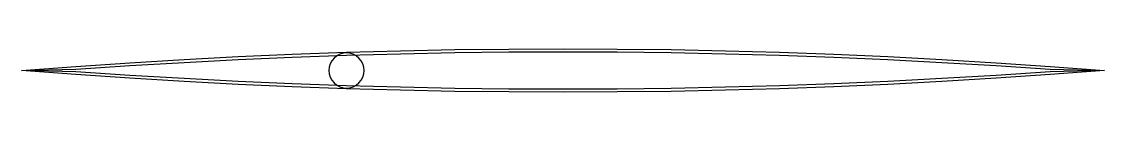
# Model space of a CAD drawing. Header units: metres. Extents: x 0 to 185, y -4 to 4.
import ezdxf

# ---------------------------------------------------------------- set-up
doc = ezdxf.new("R2010")
doc.units = ezdxf.units.M

msp = doc.modelspace()

# ---------------------------------------------------------------- linework, layer by layer
for points in [[(0, 0), (9.24, 0.7), (18.48, 1.33), (27.72, 1.88), (36.96, 2.37), (46.2, 2.77), (55.44, 3.1), (64.68, 3.36), (73.92, 3.55), (83.16, 3.66), (92.4, 3.7), (101.64, 3.66), (110.88, 3.55), (120.12, 3.36), (129.36, 3.1), (138.6, 2.77), (147.84, 2.37), (157.08, 1.88), (166.32, 1.33), (175.56, 0.7), (184.8, 0), (184.8, 0), (175.56, -0.7), (166.32, -1.33), (157.08, -1.88), (147.84, -2.37), (138.6, -2.77), (129.36, -3.1), (120.12, -3.36), (110.88, -3.55), (101.64, -3.66), (92.4, -3.7), (83.16, -3.66), (73.92, -3.55), (64.68, -3.36), (55.44, -3.1), (46.2, -2.77), (36.96, -2.37), (27.72, -1.88), (18.48, -1.33), (9.24, -0.7), (0, 0)], [(0, 0), (9.24, 0.2), (18.48, 0.83), (27.72, 1.38), (36.96, 1.87), (46.2, 2.27), (55.44, 2.6), (64.68, 2.86), (73.92, 3.05), (83.16, 3.16), (92.4, 3.2), (101.64, 3.16), (110.88, 3.05), (120.12, 2.86), (129.36, 2.6), (138.6, 2.27), (147.84, 1.87), (157.08, 1.38), (166.32, 0.83), (175.56, 0.2), (184.8, 0), (184.8, 0), (175.56, -0.2), (166.32, -0.83), (157.08, -1.38), (147.84, -1.87), (138.6, -2.27), (129.36, -2.6), (120.12, -2.86), (110.88, -3.05), (101.64, -3.16), (92.4, -3.2), (83.16, -3.16), (73.92, -3.05), (64.68, -2.86), (55.44, -2.6), (46.2, -2.27), (36.96, -1.87), (27.72, -1.38), (18.48, -0.83), (9.24, -0.2), (0, 0)], [(58.44, 0), (58.38, 0.59), (58.21, 1.15), (57.93, 1.67), (57.56, 2.12), (57.11, 2.49), (56.59, 2.77), (56.03, 2.94), (55.44, 3), (54.85, 2.94), (54.29, 2.77), (53.77, 2.49), (53.32, 2.12), (52.95, 1.67), (52.67, 1.15), (52.5, 0.59), (52.44, 0), (52.5, -0.59), (52.67, -1.15), (52.95, -1.67), (53.32, -2.12), (53.77, -2.49), (54.29, -2.77), (54.85, -2.94), (55.44, -3), (56.03, -2.94), (56.59, -2.77), (57.11, -2.49), (57.56, -2.12), (57.93, -1.67), (58.21, -1.15), (58.38, -0.59)]]:
    msp.add_lwpolyline(points, close=True)

doc.saveas('drawing.dxf')
